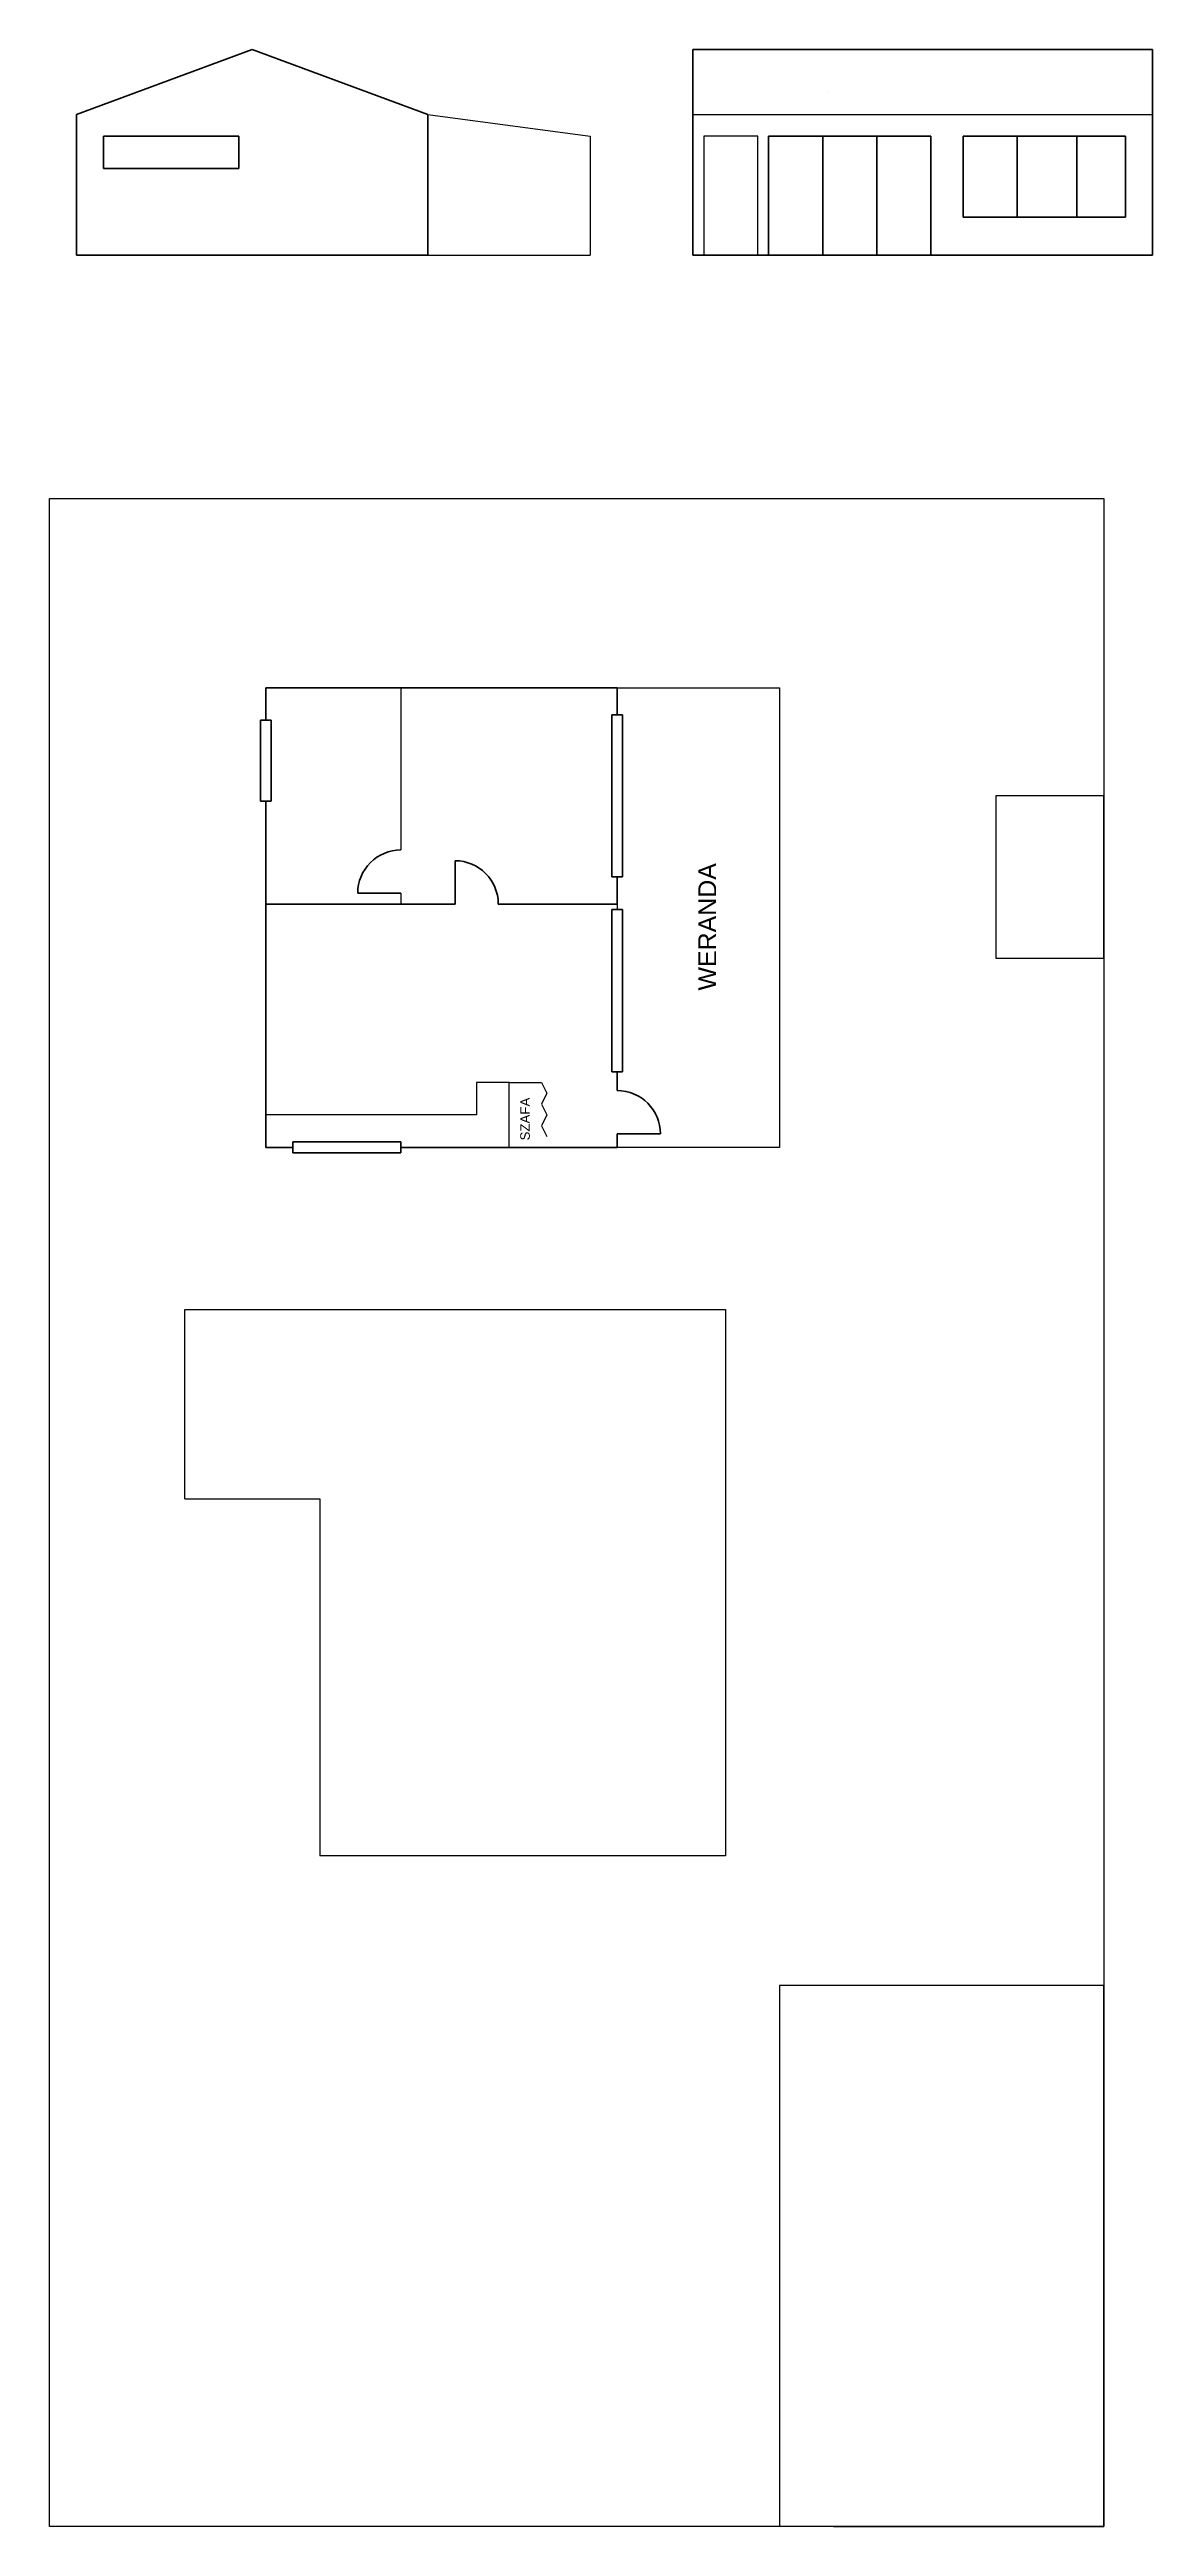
# Model space of a CAD drawing. Header units: millimetres. Extents: x -2500 to 17900, y -26000 to 19800.
import ezdxf

# ---------------------------------------------------------------- set-up
doc = ezdxf.new("R2010")
doc.units = ezdxf.units.MM
doc.layers.get('0').update_dxf_attribs({"color": 18, "lineweight": 100, "true_color": 0x000000})
for name, color, linetype, lineweight, true_color in [('Dimensions', 18, 'Continuous', 25, 0x000000), ('Doors', 18, 'Continuous', 50, 0x000000), ('Property', 253, 'Continuous', 25, 0xa0a0a4)]:
    doc.layers.add(name, color=color, linetype=linetype, lineweight=lineweight, true_color=true_color)
doc.layers.add('Windows', color=5, linetype='Continuous', lineweight=35)
doc.styles.add('textstyle3', font='arial.ttf')

msp = doc.modelspace()

# ---------------------------------------------------------------- linework, layer by layer
for p, q in [((1250, 19800), (-2000, 18600)), ((4500, 18600), (1250, 19800)), ((9400, 19800), (17900, 19800)), ((9400, 19800), (9400, 16000)), ((17900, 19800), (17900, 16000)), ((-2000, 18600), (-2000, 16000)), ((4500, 16000), (4500, 18600)), ((17900, 16000), (17900, 18500)), ((-2000, 16000), (4500, 16000)), ((9400, 16000), (17900, 16000)), ((10800, 16000), (13800, 16000)), ((17900, 16000), (13900, 16000)), ((1500, 8000), (8000, 8000)), ((1500, 8000), (1500, 7400)), ((8000, 8000), (8000, 7500)), ((1500, -500), (1500, 5900)), ((8000, 4500), (8000, 4000)), ((5000, 4000), (1500, 4000)), ((5800, 4000), (8000, 4000)), ((8000, 550), (8000, 900)), ((8000, -500), (8000, -250)), ((1500, -500), (2000, -500)), ((8000, -500), (4000, -500))]:
    msp.add_line(p, q)
at = {"layer": 'Dimensions'}
for p, q in [((4500, 18600), (7500, 18200)), ((9400, 18600), (17900, 18600)), ((7500, 18200), (7500, 16000)), ((10600, 18200), (9600, 18200)), ((9600, 18200), (9600, 16000)), ((10600, 16000), (10600, 18200)), ((4500, 16000), (7500, 16000)), ((4000, 8000), (4000, 5000)), ((8000, 8000), (11000, 8000)), ((11000, 8000), (11000, -500)), ((4000, 4200), (4000, 4000)), ((8000, 4000), (8000, 3900)), ((6000, 700), (5400, 700)), ((5400, 700), (5400, 100)), ((6000, -500), (6000, 700)), ((6000, 700), (6600, 700)), ((6600, 700), (6700, 500)), ((6700, 500), (6600, 300)), ((5400, 100), (1500, 100)), ((6600, 300), (6700, 100)), ((6700, 100), (6600, -100)), ((6600, -100), (6700, -300)), ((11000, -500), (8000, -500))]:
    msp.add_line(p, q, dxfattribs=at)
at = {"layer": 'Doors'}
for p, q in [((5000, 4800), (5000, 4000)), ((3200, 4200), (4000, 4200)), ((8800, -250), (8000, -250))]:
    msp.add_line(p, q, dxfattribs=at)
for centre, start, end in [((4000, 4200), 90, 180), ((5000, 4000), 0, 90), ((8000, -250), 0, 90)]:
    msp.add_arc(centre, 800, start, end, dxfattribs=at)
at = {"layer": 'Property'}
for p, q in [((-2500, 11500), (17000, 11500)), ((-2500, -26000), (-2500, 11500)), ((17000, 11500), (17000, -26000)), ((17000, 6000), (15000, 6000)), ((15000, 6000), (15000, 3000)), ((17000, 3000), (17000, 6000)), ((15000, 3000), (17000, 3000)), ((0, -3500), (10000, -3500)), ((0, -7000), (0, -3500)), ((10000, -3500), (10000, -13600)), ((0, -7000), (2500, -7000)), ((2500, -7000), (2500, -13600)), ((10000, -13600), (2500, -13600)), ((17000, -16000), (11000, -16000)), ((11000, -16000), (11000, -26000)), ((17000, -26000), (17000, -16000)), ((17000, -26000), (-2500, -26000)), ((12000, -26000), (17000, -26000))]:
    msp.add_line(p, q, dxfattribs=at)
at = {"layer": 'Windows'}
for p, q in [((11900, 19000), (11900, 19000)), ((-1500, 18200), (1000, 18200)), ((-1500, 17600), (-1500, 18200)), ((1000, 18200), (1000, 17600)), ((13800, 18200), (10800, 18200)), ((10800, 18200), (10800, 16000)), ((11800, 18200), (11800, 16000)), ((12800, 18200), (12800, 16000)), ((13800, 16000), (13800, 18200)), ((14400, 18200), (17400, 18200)), ((14400, 16700), (14400, 18200)), ((14400, 18200), (15400, 18200)), ((14400, 16700), (14400, 18200)), ((15400, 18200), (15400, 16700)), ((16500, 18200), (15400, 18200)), ((15400, 18200), (15400, 16700)), ((16500, 16700), (16500, 18200)), ((17400, 18200), (17400, 16700)), ((1000, 17600), (-1500, 17600)), ((17400, 16700), (14400, 16700)), ((15400, 16700), (14400, 16700)), ((15400, 16700), (16600, 16700)), ((1400, 5900), (1400, 7400)), ((1400, 7400), (1600, 7400)), ((1600, 7400), (1600, 5900)), ((8100, 7500), (7900, 7500)), ((7900, 7500), (7900, 4500)), ((8100, 4500), (8100, 7500)), ((1600, 5900), (1400, 5900)), ((7900, 4500), (8100, 4500)), ((7900, 900), (7900, 3900)), ((7900, 3900), (8000, 3900)), ((8100, 3900), (8000, 3900)), ((8100, 900), (8100, 3900)), ((8100, 900), (7900, 900)), ((4000, -400), (2000, -400)), ((2000, -400), (2000, -600)), ((4000, -600), (4000, -400)), ((2000, -600), (4000, -600))]:
    msp.add_line(p, q, dxfattribs=at)

# ---------------------------------------------------------------- texts
at = {"layer": 'Dimensions', "attachment_point": 1, "rotation": 90, "style": 'textstyle3'}
for s, insert, char_height in [('\\H330;WERANDA', (9500, 2400), 15), ('\\H176;SZAFA', (6207, -372), 8)]:
    msp.add_mtext(s, dxfattribs=dict(at, insert=insert, char_height=char_height))

doc.saveas('drawing.dxf')
